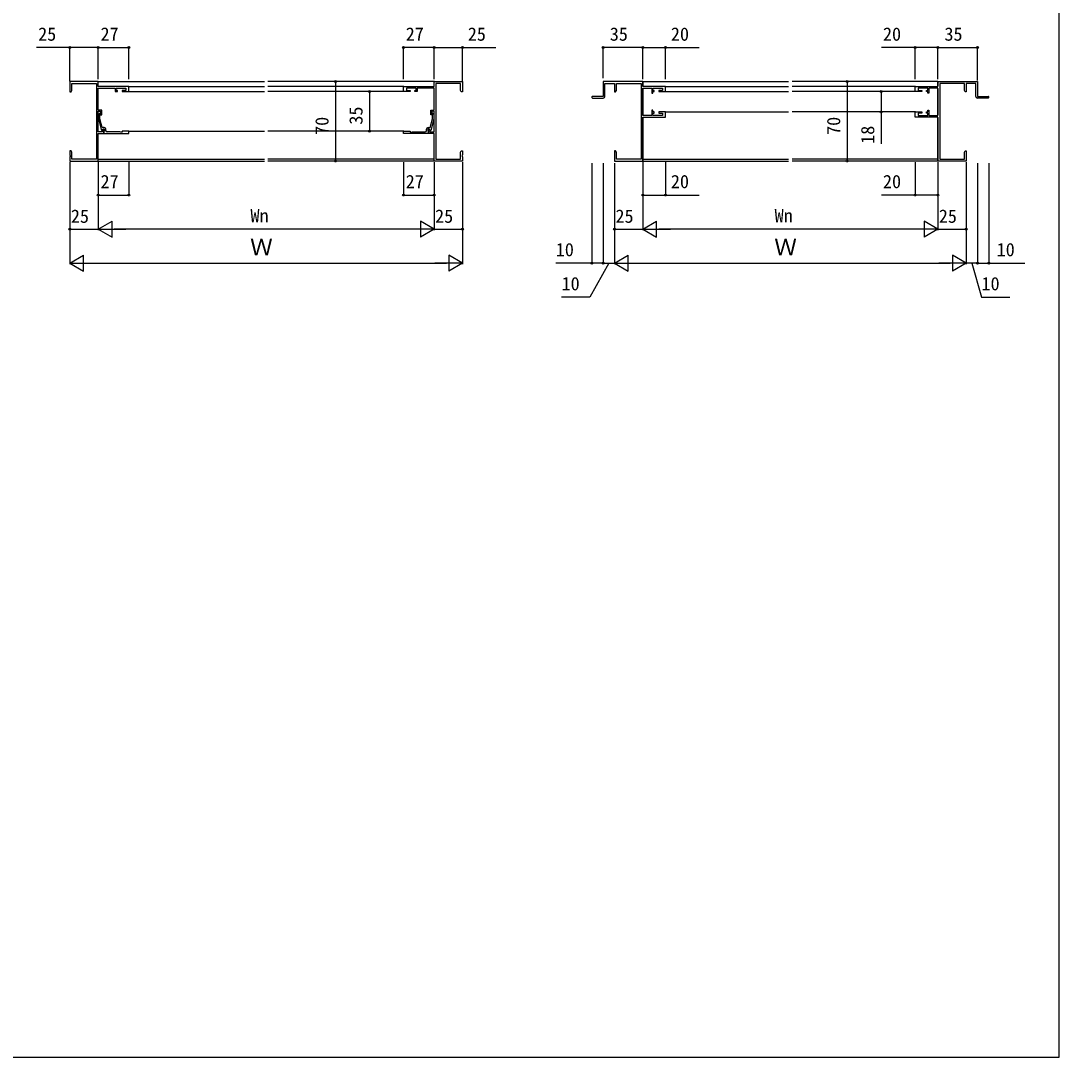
# Model space of a CAD drawing. Units: millimetres, scale not verified. Extents: x -700 to 700, y -1044 to 1038.
# Drawn here: x -215 to 700, y -1044 to -130 of the extents above; entities that cross this region are included whole.
import ezdxf
from ezdxf.enums import TextEntityAlignment as Align

# ---------------------------------------------------------------- set-up
doc = ezdxf.new("R2010")
doc.units = ezdxf.units.MM
doc.header["$LTSCALE"] = 6
for name, color, linetype in [('0-2_YKK_11', 7, 'Continuous'), ('0-3_YKK_12', 2, 'Continuous'), ('0-4_YKK_D', 6, 'Continuous'), ('0-5_YKK_ZWAK', 7, 'Continuous')]:
    doc.layers.add(name, color=color, linetype=linetype)
doc.styles.add('ＭＳ ゴシック', font='')
doc.styles.get('ＭＳ ゴシック').set_extended_font_data('MS Gothic')

msp = doc.modelspace()

# ---------------------------------------------------------------- linework, layer by layer
at = {"layer": '0-2_YKK_11'}
for p, q in [((288.75, -198), (298.13, -198)), ((637.25, -198), (627.87, -198)), ((-140.2, -226.67), (-140.2, -225.5)), ((142.2, -226.67), (142.2, -225.5))]:
    msp.add_line(p, q, dxfattribs=at)
for points in [[(-126, -192.3), (-120, -192.3), (-120, -187.7), (-147, -187.7), (-147, -183.5), (-172, -183.5), (-172, -192.5), (-171, -192.5), (-170.37, -191.409), (-170.37, -185.13), (-148.63, -185.13)], [(-148.63, -185.13), (-148.63, -251.87), (-170.37, -251.87), (-170.37, -245.591), (-171, -244.5), (-172, -244.5), (-172, -248.042), (-171.88, -248.225), (-171.88, -248.775), (-172, -248.958), (-172, -249.042), (-171.88, -249.225), (-171.88, -249.775), (-172, -249.958), (-172, -253.5), (-147, -253.5), (-147, -229.3), (-142, -229.3), (-142, -225.3), (-142.8, -225.3), (-143.3, -226.166), (-143.3, -227.67), (-147, -227.67), (-147, -209.6), (-145, -209.6), (-145, -212.8), (-144, -212.8), (-144, -208.6), (-147, -208.6), (-147, -189.33), (-132.2, -189.33), (-132.2, -192.3), (-130, -192.3), (-130, -191.3), (-131.2, -191.3), (-131.2, -189.33), (-122.7, -189.33), (-122.7, -191.3), (-126, -191.3), (-126, -192.3)], [(128, -192.3), (122, -192.3), (122, -187.7), (149, -187.7), (149, -183.5), (174, -183.5), (174, -192.5), (173, -192.5), (172.37, -191.409), (172.37, -185.13), (150.63, -185.13)], [(150.63, -185.13), (150.63, -251.87), (172.37, -251.87), (172.37, -245.591), (173, -244.5), (174, -244.5), (174, -248.042), (173.88, -248.225), (173.88, -248.775), (174, -248.958), (174, -249.042), (173.88, -249.225), (173.88, -249.775), (174, -249.958), (174, -253.5), (149, -253.5), (149, -229.3), (144, -229.3), (144, -225.3), (144.8, -225.3), (145.3, -226.166), (145.3, -227.67), (149, -227.67), (149, -209.6), (147, -209.6), (147, -212.8), (146, -212.8), (146, -208.6), (149, -208.6), (149, -189.33), (134.2, -189.33), (134.2, -192.3), (132, -192.3), (132, -191.3), (133.2, -191.3), (133.2, -189.33), (124.7, -189.33), (124.7, -191.3), (128, -191.3), (128, -192.3)], [(341.8, -191.3), (341.8, -189.33), (350.3, -189.33), (350.3, -191.3), (347, -191.3), (347, -192.3), (353, -192.3), (353, -187.7), (333, -187.7), (333, -183.5), (298, -183.5), (298, -196.5), (288.75, -196.5)], [(299.63, -196.5), (299.63, -185.13), (308, -185.13), (308, -192.5), (309, -192.5), (309.63, -191.409), (309.63, -185.13), (331.37, -185.13)], [(331.37, -185.13), (331.37, -251.87), (309.63, -251.87), (309.63, -245.591), (309, -244.5), (308, -244.5), (308, -248.042), (308.12, -248.225), (308.12, -248.775), (308, -248.958), (308, -249.042), (308.12, -249.225), (308.12, -249.775), (308, -249.958), (308, -253.5), (333, -253.5), (333, -214.9), (353, -214.9), (353, -210.3), (347, -210.3), (347, -211.3), (350.3, -211.3), (350.3, -213.27), (341.8, -213.27), (341.8, -211.3), (343, -211.3), (343, -210.3), (341.8, -210.3), (341.8, -208.8), (340.8, -208.8), (340.8, -213.27), (333, -213.27), (333, -189.33), (340.8, -189.33), (340.8, -193.8), (341.8, -193.8), (341.8, -192.3), (343, -192.3), (343, -191.3), (341.8, -191.3)], [(584.2, -191.3), (584.2, -189.33), (575.7, -189.33), (575.7, -191.3), (579, -191.3), (579, -192.3), (573, -192.3), (573, -187.7), (593, -187.7), (593, -183.5), (628, -183.5), (628, -196.5), (637.25, -196.5)], [(594.63, -185.13), (594.63, -251.87), (616.37, -251.87), (616.37, -245.591), (617, -244.5), (618, -244.5), (618, -248.042), (617.88, -248.225), (617.88, -248.775), (618, -248.958), (618, -249.042), (617.88, -249.225), (617.88, -249.775), (618, -249.958), (618, -253.5), (593, -253.5), (593, -214.9), (573, -214.9), (573, -210.3), (579, -210.3), (579, -211.3), (575.7, -211.3), (575.7, -213.27), (584.2, -213.27), (584.2, -211.3), (583, -211.3), (583, -210.3), (584.2, -210.3), (584.2, -208.8), (585.2, -208.8), (585.2, -213.27), (593, -213.27), (593, -189.33), (585.2, -189.33), (585.2, -193.8), (584.2, -193.8), (584.2, -192.3), (583, -192.3), (583, -191.3), (584.2, -191.3)], [(626.37, -196.5), (626.37, -185.13), (618, -185.13), (618, -192.5), (617, -192.5), (616.37, -191.409), (616.37, -185.13), (594.63, -185.13)], [(-146.024, -211.676), (-146.8, -212.451), (-146.8, -216.397), (-144.093, -226.5), (-143.493, -226.5), (-142.8, -225.3), (-141.5, -225.3), (-141.5, -227.1), (-141.7, -227.3), (-142, -227.6), (-142, -229.3)], [(-141.7, -224), (-143.52, -224), (-145.6, -216.239), (-145.6, -212.949), (-145.176, -212.524)], [(148.024, -211.676), (148.8, -212.451), (148.8, -216.397), (146.093, -226.5), (145.493, -226.5), (144.8, -225.3), (143.5, -225.3), (143.5, -227.1), (143.7, -227.3), (144, -227.6), (144, -229.3)], [(143.7, -224), (145.52, -224), (147.6, -216.239), (147.6, -212.949), (147.176, -212.524)], [(-142, -229.3), (-120, -229.3), (-120, -227.3), (-126, -227.3), (-126, -228), (-127, -228), (-127.907, -227.67), (-136.042, -227.67), (-136.225, -227.79), (-136.775, -227.79), (-136.958, -227.67), (-137.042, -227.67), (-137.225, -227.79), (-137.775, -227.79), (-137.958, -227.67), (-139.2, -227.67)], [(144, -229.3), (122, -229.3), (122, -227.3), (128, -227.3), (128, -228), (129, -228), (129.907, -227.67), (138.042, -227.67), (138.225, -227.79), (138.775, -227.79), (138.958, -227.67), (139.042, -227.67), (139.225, -227.79), (139.775, -227.79), (139.958, -227.67), (141.2, -227.67)]]:
    msp.add_lwpolyline(points, dxfattribs=at)
for centre, radius, start, end in [((288.75, -197.25), 0.75, 89.99999, 270.00001), ((298.13, -196.5), 1.5, 270.00001, 359.99999), ((627.87, -196.5), 1.5, 180.00001, 269.99999), ((637.25, -197.25), 0.75, 269.99999, 90.00001), ((-145.6, -212.1), 0.6, 314.99999, 135.00001), ((147.6, -212.1), 0.6, 44.99999, 225.00001), ((-141.7, -225.5), 1.5, 0.00001, 89.99999), ((-139.2, -226.67), 1, 180.00001, 269.99999), ((141.2, -226.67), 1, 270.00001, 359.99999), ((143.7, -225.5), 1.5, 90.00001, 179.99999)]:
    msp.add_arc(centre, radius, start, end, dxfattribs=at)
at = {"layer": '0-3_YKK_12'}
for p, q in [((-147.3, -183.5), (-0.5, -183.5)), ((-120.3, -187.7), (-0.5, -187.7)), ((149.3, -183.5), (2.5, -183.5)), ((122.3, -187.7), (2.5, -187.7)), ((333, -183.5), (333, -187.4)), ((333, -183.5), (461.5, -183.5)), ((333, -189.63), (333, -212.97)), ((352.7, -187.7), (461.5, -187.7)), ((593, -183.5), (464.5, -183.5)), ((573.3, -187.7), (464.5, -187.7)), ((593, -183.5), (593, -187.4)), ((593, -189.63), (593, -212.97)), ((-120.5, -192.3), (-0.5, -192.3)), ((122.5, -192.3), (2.5, -192.3)), ((352.7, -192.3), (461.5, -192.3)), ((573.3, -192.3), (464.5, -192.3)), ((352.7, -210.3), (461.5, -210.3)), ((573.3, -210.3), (464.5, -210.3)), ((333, -215.2), (333, -253.5)), ((593, -215.2), (593, -253.5)), ((-120.3, -227.3), (-0.5, -227.3)), ((122.3, -227.3), (2.5, -227.3)), ((-147.3, -253.5), (-0.5, -253.5)), ((-147, -251.87), (-0.5, -251.87)), ((149, -251.87), (2.5, -251.87)), ((149.3, -253.5), (2.5, -253.5)), ((333, -251.87), (461.5, -251.87)), ((333, -253.5), (461.5, -253.5)), ((593, -251.87), (464.5, -251.87)), ((593, -253.5), (464.5, -253.5))]:
    msp.add_line(p, q, dxfattribs=at)
at = {"layer": '0-4_YKK_D'}
for p, q in [((-172, -183), (-172, -152.5)), ((-147, -181.5), (-147, -152.5)), ((-147, -181.5), (-147, -152.5)), ((-147, -153.5), (-120, -153.5)), ((-120, -181.5), (-120, -152.5)), ((122, -181.5), (122, -152.5)), ((149, -153.5), (122, -153.5)), ((149, -181.5), (149, -152.5)), ((149, -181.5), (149, -152.5)), ((174, -183), (174, -152.5)), ((298, -180.5), (298, -152.5)), ((333, -153.5), (298, -153.5)), ((333, -181.5), (333, -152.5)), ((333, -181.5), (333, -152.5)), ((353, -181.5), (353, -152.5)), ((573, -181.5), (573, -152.5)), ((593, -181.5), (593, -152.5)), ((593, -181.5), (593, -152.5)), ((593, -153.5), (627.912, -153.5)), ((627.912, -182.588), (627.912, -152.5)), ((119.106, -183.5), (61, -183.5)), ((62, -183.5), (62, -253.5)), ((563.106, -183.5), (512, -183.5)), ((513, -183.5), (513, -253.5)), ((118.615, -192.3), (91, -192.3)), ((92, -192.3), (92, -227.3)), ((571, -192.3), (542, -192.3)), ((571, -210.3), (542, -210.3)), ((118.615, -227.3), (91, -227.3)), ((-172, -254.458), (-172, -314.5)), ((-172, -254.458), (-172, -344.5)), ((-147, -254.458), (-147, -314.5)), ((-147, -254.458), (-147, -314.5)), ((-147, -254.458), (-147, -284.5)), ((-120, -254.458), (-120, -284.5)), ((112.106, -253.5), (61, -253.5)), ((122, -254.458), (122, -284.5)), ((149, -254.458), (149, -314.5)), ((149, -254.458), (149, -314.5)), ((149, -254.458), (149, -284.5)), ((174, -254.458), (174, -314.5)), ((174, -254.458), (174, -344.5)), ((288, -255.458), (288, -344.5)), ((298, -255.458), (298, -344.5)), ((298, -255.458), (298, -344.5)), ((308, -255.458), (308, -314.5)), ((308, -255.458), (308, -344.5)), ((308, -255.458), (308, -344.5)), ((333, -254.458), (333, -314.5)), ((333, -254.458), (333, -284.5)), ((333, -255.458), (333, -314.5)), ((353, -254.458), (353, -284.5)), ((563.106, -253.5), (512, -253.5)), ((573, -254.458), (573, -284.5)), ((593, -254.458), (593, -314.5)), ((593, -254.458), (593, -314.5)), ((593, -254.458), (593, -284.5)), ((618, -254.458), (618, -314.5)), ((618, -255.458), (618, -344.5)), ((618, -255.458), (618, -344.5)), ((628, -255.458), (628, -344.5)), ((628, -255.458), (628, -344.5)), ((638, -255.458), (638, -344.5)), ((-147, -283.5), (-120, -283.5)), ((122, -283.5), (149, -283.5)), ((-147, -313.5), (-134.876, -306.5)), ((-134.876, -320.5), (-134.876, -306.5)), ((149, -313.5), (136.876, -306.5)), ((136.876, -306.5), (136.876, -320.5)), ((333, -313.5), (345.124, -306.5)), ((345.124, -320.5), (345.124, -306.5)), ((593, -313.5), (580.876, -306.5)), ((580.876, -306.5), (580.876, -320.5)), ((-172, -313.5), (-147, -313.5)), ((-147, -313.5), (-134.876, -320.5)), ((-147, -313.5), (-122.751, -313.5)), ((135, -313.5), (-133, -313.5)), ((149, -313.5), (124.751, -313.5)), ((149, -313.5), (136.876, -320.5)), ((149, -313.5), (174, -313.5)), ((308, -313.5), (333, -313.5)), ((333, -313.5), (345.124, -320.5)), ((333, -313.5), (357.249, -313.5)), ((579, -313.5), (347, -313.5)), ((593, -313.5), (568.751, -313.5)), ((593, -313.5), (580.876, -320.5)), ((593, -313.5), (618, -313.5)), ((-172, -343.5), (-159.876, -336.5)), ((-159.876, -350.5), (-159.876, -336.5)), ((174, -343.5), (161.876, -336.5)), ((161.876, -336.5), (161.876, -350.5)), ((308, -343.5), (320.124, -336.5)), ((320.124, -350.5), (320.124, -336.5)), ((618, -343.5), (605.876, -336.5)), ((605.876, -336.5), (605.876, -350.5)), ((-172, -343.5), (-159.876, -350.5)), ((-172, -343.5), (-147.751, -343.5)), ((-158, -343.5), (160, -343.5)), ((174, -343.5), (149.751, -343.5)), ((174, -343.5), (161.876, -350.5)), ((298, -343.5), (308, -343.5)), ((308, -343.5), (320.124, -350.5)), ((308, -343.5), (332.249, -343.5)), ((322, -343.5), (604, -343.5)), ((618, -343.5), (593.751, -343.5)), ((618, -343.5), (605.876, -350.5)), ((628, -343.5), (618, -343.5))]:
    msp.add_line(p, q, dxfattribs=at)
for points in [[(-147, -153.5), (-172, -153.5), (-201.309, -153.5)], [(149, -153.5), (174, -153.5), (203.309, -153.5)], [(333, -153.5), (353, -153.5), (382.673, -153.5)], [(593, -153.5), (573, -153.5), (543.327, -153.5)], [(543, -192.3), (543, -210.3), (543, -238.427)], [(333, -283.5), (353, -283.5), (382.673, -283.5)], [(593, -283.5), (573, -283.5), (543.327, -283.5)], [(298, -343.5), (288, -343.5), (256.2, -343.5)], [(303, -343.5), (286.3, -373.5), (261.3, -373.5)], [(623, -343.5), (631.444, -373.5), (656.444, -373.5)], [(628, -343.5), (638, -343.5), (669.8, -343.5)]]:
    msp.add_lwpolyline(points, dxfattribs=at)
for centre in [(-172, -153.5), (-147, -153.5), (-147, -153.5), (-120, -153.5), (122, -153.5), (149, -153.5), (149, -153.5), (174, -153.5), (298, -153.5), (333, -153.5), (333, -153.5), (353, -153.5), (573, -153.5), (593, -153.5), (593, -153.5), (627.912, -153.5), (62, -183.5), (513, -183.5), (92, -192.3), (543, -192.3), (543, -210.3), (92, -227.3), (62, -253.5), (513, -253.5), (-147, -283.5), (-120, -283.5), (122, -283.5), (149, -283.5), (333, -283.5), (353, -283.5), (573, -283.5), (593, -283.5), (-172, -313.5), (174, -313.5), (308, -313.5), (618, -313.5), (288, -343.5), (298, -343.5), (628, -343.5), (638, -343.5)]:
    msp.add_circle(centre, 0.85, dxfattribs=at)
at = {"layer": '0-5_YKK_ZWAK'}
msp.add_lwpolyline([(-700, -1043.5), (700, -1043.5), (700, 996.5)], dxfattribs=at)

# ---------------------------------------------------------------- texts
at = {"layer": '0-4_YKK_D', "style": 'ＭＳ ゴシック'}
for s, height, p in [('25', 11.73, (-199.991, -151)), ('27', 11.73, (-145, -151)), ('27', 11.73, (124, -151)), ('25', 11.73, (178.718, -151)), ('35', 11.73, (303.864, -151)), ('20', 11.73, (357.718, -151)), ('20', 11.73, (544.645, -151)), ('35', 11.73, (598.82, -151)), ('27', 11.73, (-145, -281)), ('27', 11.73, (124, -281)), ('20', 11.73, (357.718, -281)), ('20', 11.73, (544.645, -281)), ('25', 11.73, (-171.136, -311.5)), ('Wn', 11.73, (-12.864, -311)), ('25', 11.73, (149.864, -311.5)), ('25', 11.73, (308.864, -311.5)), ('Wn', 11.73, (449.136, -311)), ('25', 11.73, (593.864, -311.5)), ('Ｗ', 14.66, (-13.205, -341)), ('10', 11.73, (256.245, -341)), ('Ｗ', 14.66, (448.795, -341)), ('10', 11.73, (644.845, -341)), ('10', 11.73, (261.345, -371)), ('10', 11.73, (631.489, -371))]:
    msp.add_text(s, height=height, dxfattribs=at).set_placement(p, align=Align.BOTTOM_LEFT)
for s, p in [('35', (89.5, -221.436)), ('70', (59.5, -230.5)), ('70', (510.5, -230.5)), ('18', (540.5, -238.382))]:
    msp.add_text(s, height=11.73, rotation=90, dxfattribs=at).set_placement(p, align=Align.BOTTOM_LEFT)

doc.saveas('drawing.dxf')
